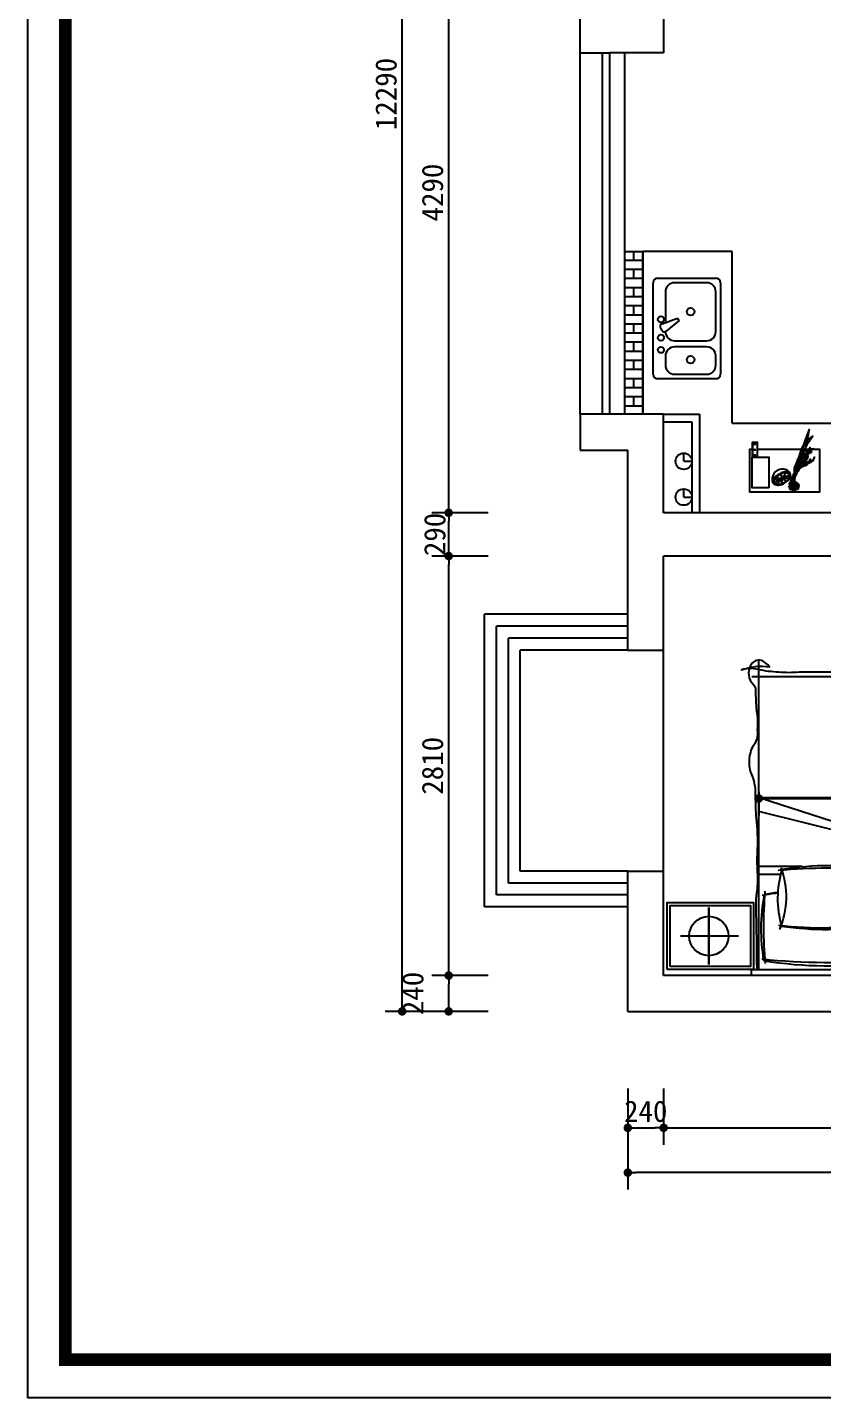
# Model space of a CAD drawing. Header units: millimetres. Extents: x -608935 to 90319, y -1318739 to -774154.
# Drawn here: x -117770 to -112442, y -817287 to -808109 of the extents above; entities that cross this region are included whole.
import ezdxf

# ---------------------------------------------------------------- set-up
doc = ezdxf.new("R2010")
doc.units = ezdxf.units.MM
doc.header["$PDMODE"] = 3
for name, color, linetype in [('20活动家具', 147, 'Continuous'), ('250', 250, 'Continuous'), ('IFF_FURN', 30, 'Continuous'), ('墙体', 7, 'Continuous')]:
    doc.layers.add(name, color=color, linetype=linetype)
doc.styles.get("Standard").update_dxf_attribs({"font": 'simhei.ttf'})
doc.dimstyles.new('1-55', dxfattribs={"dimscale": 57, "dimtxt": 2.5, "dimasz": 1, "dimexe": 2, "dimexo": 0.625, "dimtad": 1, "dimdec": 0, "dimrnd": 5, "dimtxsty": 'Standard', "dimblk": 'DOT', "dimcen": 2.5, "dimclrd": 1, "dimclre": 1, "dimclrt": 2, "dimadec": 0, "dimazin": 0, "dimtfac": 1, "dimtdec": 0, "dimtmove": 2, "dimatfit": 3, "dimldrblk": 'DOT', "dimfxl": 1, "dimarcsym": 0})

# ---------------------------------------------------------------- blocks, each defined once
blk = doc.blocks.new('_Dot')
at = {"color": 0, "linetype": 'ByBlock', "lineweight": -2}
blk.add_line((-0.5, 0), (-1, 0), dxfattribs=at)
at = {"color": 0, "linetype": 'ByBlock', "const_width": 0.5}
blk.add_lwpolyline([(-0.25, 0, 1), (0.25, 0, 1)], format="xyb", close=True, dxfattribs=at)
blk = doc.blocks.new('*D379')
at = {"layer": '250', "color": 1, "lineweight": -2}
for p, q in [((-113747.5, -815215.6), (-113747.5, -815594)), ((-113507.5, -815215.6), (-113507.5, -815594)), ((-113690.5, -815480), (-113564.5, -815480))]:
    blk.add_line(p, q, dxfattribs=at)
at = {"layer": 'Defpoints', "color": 0}
for p in [(-113747.5, -815180), (-113507.5, -815180), (-113507.5, -815480)]:
    blk.add_point(p, dxfattribs=at)
at = {"layer": '250', "color": 1, "lineweight": -2, "xscale": 57, "yscale": 57, "zscale": 57, "rotation": 180}
blk.add_blockref('_Dot', (-113747.5, -815480), dxfattribs=at)
at = {"layer": '250', "color": 1, "lineweight": -2, "xscale": 57, "yscale": 57, "zscale": 57}
blk.add_blockref('_Dot', (-113507.5, -815480), dxfattribs=at)
at = {"layer": '250', "color": 2, "insert": (-113627.5, -815370), "char_height": 142.5, "attachment_point": 5}
blk.add_mtext('240', dxfattribs=at)
blk = doc.blocks.new('*D380')
at = {"layer": '250', "color": 1, "lineweight": -2}
for p, q in [((-113507.5, -815215.6), (-113507.5, -815594)), ((-110517.5, -815215.6), (-110517.5, -815594)), ((-113450.5, -815480), (-110574.5, -815480))]:
    blk.add_line(p, q, dxfattribs=at)
at = {"layer": 'Defpoints', "color": 0}
for p in [(-113507.5, -815180), (-110517.5, -815180), (-110517.5, -815480)]:
    blk.add_point(p, dxfattribs=at)
at = {"layer": '250', "color": 1, "lineweight": -2, "xscale": 57, "yscale": 57, "zscale": 57, "rotation": 180}
blk.add_blockref('_Dot', (-113507.5, -815480), dxfattribs=at)
at = {"layer": '250', "color": 1, "lineweight": -2, "xscale": 57, "yscale": 57, "zscale": 57}
blk.add_blockref('_Dot', (-110517.5, -815480), dxfattribs=at)
at = {"layer": '250', "color": 2, "insert": (-112012.5, -815372.3), "char_height": 142.5, "attachment_point": 5}
blk.add_mtext('2990', dxfattribs=at)
blk = doc.blocks.new('*D388')
at = {"layer": '250', "color": 1, "lineweight": -2}
for p, q in [((-113747.5, -815251.2), (-113747.5, -815894)), ((-100817.5, -815251.2), (-100817.5, -815894)), ((-100874.5, -815780), (-113690.5, -815780))]:
    blk.add_line(p, q, dxfattribs=at)
at = {"layer": 'Defpoints', "color": 0}
for p in [(-113747.5, -815215.6), (-100817.5, -815215.6), (-113747.5, -815780)]:
    blk.add_point(p, dxfattribs=at)
at = {"layer": '250', "color": 1, "lineweight": -2, "xscale": 57, "yscale": 57, "zscale": 57, "rotation": 180}
blk.add_blockref('_Dot', (-113747.5, -815780), dxfattribs=at)
at = {"layer": '250', "color": 1, "lineweight": -2, "xscale": 57, "yscale": 57, "zscale": 57}
blk.add_blockref('_Dot', (-100817.5, -815780), dxfattribs=at)
at = {"layer": '250', "color": 2, "insert": (-107282.5, -815672.3), "char_height": 142.5, "attachment_point": 5}
blk.add_mtext('12930', dxfattribs=at)
blk = doc.blocks.new('*D389')
at = {"layer": '250', "color": 1, "lineweight": -2}
for p, q in [((-114683.1, -814460), (-115061.5, -814460)), ((-114947.5, -814643), (-114947.5, -814517)), ((-114683.1, -814700), (-115061.5, -814700))]:
    blk.add_line(p, q, dxfattribs=at)
at = {"layer": 'Defpoints', "color": 0}
for p in [(-114947.5, -814460), (-114647.5, -814460), (-114647.5, -814700)]:
    blk.add_point(p, dxfattribs=at)
at = {"layer": '250', "color": 1, "lineweight": -2, "xscale": 57, "yscale": 57, "zscale": 57}
for p, rotation in [((-114947.5, -814460), 90), ((-114947.5, -814700), 270)]:
    blk.add_blockref('_Dot', p, dxfattribs=dict(at, rotation=rotation))
at = {"layer": '250', "color": 2, "insert": (-115187, -814580), "char_height": 142.5, "attachment_point": 5, "rotation": 90}
blk.add_mtext('240', dxfattribs=at)
blk = doc.blocks.new('*D390')
at = {"layer": '250', "color": 1, "lineweight": -2}
for p, q in [((-114683.1, -811650), (-115061.5, -811650)), ((-114947.5, -814403), (-114947.5, -811707)), ((-114683.1, -814460), (-115061.5, -814460))]:
    blk.add_line(p, q, dxfattribs=at)
at = {"layer": 'Defpoints', "color": 0}
for p in [(-114947.5, -811650), (-114647.5, -811650), (-114647.5, -814460)]:
    blk.add_point(p, dxfattribs=at)
at = {"layer": '250', "color": 1, "lineweight": -2, "xscale": 57, "yscale": 57, "zscale": 57}
for p, rotation in [((-114947.5, -811650), 90), ((-114947.5, -814460), 270)]:
    blk.add_blockref('_Dot', p, dxfattribs=dict(at, rotation=rotation))
at = {"layer": '250', "color": 2, "insert": (-115055.2, -813055), "char_height": 142.5, "attachment_point": 5, "rotation": 90}
blk.add_mtext('2810', dxfattribs=at)
blk = doc.blocks.new('*D391')
at = {"layer": '250', "color": 1, "lineweight": -2}
for p, q in [((-114683.1, -811360), (-115061.5, -811360)), ((-114947.5, -811593), (-114947.5, -811417)), ((-114683.1, -811650), (-115061.5, -811650))]:
    blk.add_line(p, q, dxfattribs=at)
at = {"layer": 'Defpoints', "color": 0}
for p in [(-114947.5, -811360), (-114647.5, -811360), (-114647.5, -811650)]:
    blk.add_point(p, dxfattribs=at)
at = {"layer": '250', "color": 1, "lineweight": -2, "xscale": 57, "yscale": 57, "zscale": 57}
for p, rotation in [((-114947.5, -811360), 90), ((-114947.5, -811650), 270)]:
    blk.add_blockref('_Dot', p, dxfattribs=dict(at, rotation=rotation))
at = {"layer": '250', "color": 2, "insert": (-115040, -811505), "char_height": 142.5, "attachment_point": 5, "rotation": 90}
blk.add_mtext('290', dxfattribs=at)
blk = doc.blocks.new('*D392')
at = {"layer": '250', "color": 1, "lineweight": -2}
for p, q in [((-114683.1, -807070), (-115061.5, -807070)), ((-114947.5, -811303), (-114947.5, -807127)), ((-114683.1, -811360), (-115061.5, -811360))]:
    blk.add_line(p, q, dxfattribs=at)
at = {"layer": 'Defpoints', "color": 0}
for p in [(-114947.5, -807070), (-114647.5, -807070), (-114647.5, -811360)]:
    blk.add_point(p, dxfattribs=at)
at = {"layer": '250', "color": 1, "lineweight": -2, "xscale": 57, "yscale": 57, "zscale": 57}
for p, rotation in [((-114947.5, -807070), 90), ((-114947.5, -811360), 270)]:
    blk.add_blockref('_Dot', p, dxfattribs=dict(at, rotation=rotation))
at = {"layer": '250', "color": 2, "insert": (-115055.2, -809215), "char_height": 142.5, "attachment_point": 5, "rotation": 90}
blk.add_mtext('4290', dxfattribs=at)
blk = doc.blocks.new('*D397')
at = {"layer": '250', "color": 1, "lineweight": -2}
for p, q in [((-114683.1, -802410), (-115373, -802410)), ((-115259, -814643), (-115259, -802467)), ((-114683.1, -814700), (-115373, -814700))]:
    blk.add_line(p, q, dxfattribs=at)
at = {"layer": 'Defpoints', "color": 0}
for p in [(-115259, -802410), (-114647.5, -802410), (-114647.5, -814700)]:
    blk.add_point(p, dxfattribs=at)
at = {"layer": '250', "color": 1, "lineweight": -2, "xscale": 57, "yscale": 57, "zscale": 57}
for p, rotation in [((-115259, -802410), 90), ((-115259, -814700), 270)]:
    blk.add_blockref('_Dot', p, dxfattribs=dict(at, rotation=rotation))
at = {"layer": '250', "color": 2, "insert": (-115366.7, -808555), "char_height": 142.5, "attachment_point": 5, "rotation": 90}
blk.add_mtext('12290', dxfattribs=at)
blk = doc.blocks.new('A$C54AD448D')
blk.add_lwpolyline([(-239.7, 15583), (-22135.9, 15583), (-22135.9, 239.7), (-239.7, 239.7)], close=True)
at = {"layer": 'IFF_FURN'}
blk.add_lwpolyline([(0, 15822.7), (-22375.6, 15822.7), (-22375.6, 0), (0, 0)], close=True, dxfattribs=at)
at = {"layer": 'IFF_FURN', "color": 8, "const_width": 79.9}
blk.add_lwpolyline([(-22135.9, 15583), (-22135.9, 239.7), (-239.7, 239.7), (-239.7, 15583), (-22135.9, 15583)], dxfattribs=at)
blk = doc.blocks.new('vvvvvvvvvv')
at = {"color": 2, "linetype": 'ByBlock'}
for p, q in [((295440.7, -14337.7), (295440.7, -13949.1)), ((295471.4, -13918.4), (296085.1, -13918.4)), ((296115.7, -13949.1), (296115.7, -14337.7)), ((296085.1, -14368.4), (295471.4, -14368.4))]:
    blk.add_line(p, q, dxfattribs=at)
at = {"color": 1, "linetype": 'ByBlock'}
for p, q in [((295594.2, -14000.2), (295532.8, -14000.2)), ((295830.8, -14091.1), (295760.4, -14005.7)), ((295780.3, -13966.8), (295766, -13975)), ((295809.7, -13977.3), (295848.5, -14080.9)), ((296023.7, -14000.2), (295818.2, -14000.2)), ((295471.4, -14061.6), (295471.4, -14276.3)), ((295655.5, -14276.3), (295655.5, -14061.6)), ((295696.4, -14061.6), (295696.4, -14276.3)), ((295848.5, -14080.9), (295830.8, -14091.1)), ((296085.1, -14276.3), (296085.1, -14061.6)), ((295532.8, -14337.7), (295594.2, -14337.7)), ((295757.8, -14337.7), (296023.7, -14337.7))]:
    blk.add_line(p, q, dxfattribs=at)
for centre, radius in [((295635.1, -13969.5), 20.5), ((295716.9, -13969.5), 20.5), ((295839.6, -13969.5), 20.5), ((295568.6, -14168.9), 25.6), ((295890.7, -14168.9), 25.6)]:
    blk.add_circle(centre, radius, dxfattribs=at)
at = {"color": 2, "linetype": 'ByBlock'}
for centre, start, end in [((295471.4, -13949.1), 90, 180), ((296085.1, -13949.1), 0, 90), ((295471.4, -14337.7), 180, 270), ((296085.1, -14337.7), 270, 0)]:
    blk.add_arc(centre, 30.7, start, end, dxfattribs=at)
at = {"color": 1, "linetype": 'ByBlock'}
for centre, radius, start, end in [((295532.8, -14061.6), 61.4, 90, 180), ((295594.2, -14061.6), 61.4, 0, 90), ((295757.8, -14061.6), 61.4, 90, 180), ((295776.2, -13992.7), 20.5, 120, 219.46232), ((295790.5, -13984.5), 20.5, 20.53768, 120), ((296023.7, -14061.6), 61.4, 0, 90), ((295532.8, -14276.3), 61.4, 180, 270), ((295594.2, -14276.3), 61.4, 270, 0), ((295757.8, -14276.3), 61.4, 180, 270), ((296023.7, -14276.3), 61.4, 270, 0)]:
    blk.add_arc(centre, radius, start, end, dxfattribs=at)
blk = doc.blocks.new('*D256')
at = {"layer": '250', "color": 1, "lineweight": -2}
for p, q in [((-103993.6, -872440.6), (-103993.6, -872598.9)), ((-103936.6, -872484.9), (-102250.6, -872484.9)), ((-102193.6, -872440.6), (-102193.6, -872598.9))]:
    blk.add_line(p, q, dxfattribs=at)
at = {"layer": 'Defpoints', "color": 0}
for p in [(-103993.6, -872404.9), (-102193.6, -872404.9), (-102193.6, -872484.9)]:
    blk.add_point(p, dxfattribs=at)
at = {"layer": '250', "color": 1, "lineweight": -2, "xscale": 57, "yscale": 57, "zscale": 57, "rotation": 180}
blk.add_blockref('_Dot', (-103993.6, -872484.9), dxfattribs=at)
at = {"layer": '250', "color": 1, "lineweight": -2, "xscale": 57, "yscale": 57, "zscale": 57}
blk.add_blockref('_Dot', (-102193.6, -872484.9), dxfattribs=at)
at = {"layer": '250', "color": 2, "insert": (-103093.6, -872377.3), "char_height": 142.5, "attachment_point": 5}
blk.add_mtext('1800', dxfattribs=at)
blk = doc.blocks.new('gb8')
at = {"color": 3}
for points in [[(-108040.7, -828665.6), (-108075.5, -828648.1, 0.088008), (-108333.2, -828570.8), (-108275.3, -828593, 0.069554), (-108075.6, -828639.1, -0.197928), (-108037.8, -828658.8)], [(-108040.6, -828670), (-108063.9, -828660.7, 0.054374), (-108149.8, -828636.9, -0.213392), (-108288.8, -828545.5), (-108249, -828573.6)], [(-108249, -828573.3, 0.110364), (-108114.8, -828629.3, -0.145845), (-108040.9, -828666.5, -0.145845)], [(-108038.6, -828659.9), (-108059.6, -828655.2, -0.15369), (-108160.4, -828597, 0.122265), (-108211.3, -828563.2), (-108177.2, -828589.2, -0.058671), (-108122.4, -828642, 0.281246), (-108040.3, -828670.8, 0.281246)], [(-108040.5, -828670.1), (-108099.7, -828657.2, -0.186401), (-108185, -828600.9, -0.167912), (-108203, -828540.1), (-108178.6, -828583.9, 0.19232), (-108073.2, -828669.6, 0.179671), (-108040.9, -828667.9)], [(-108181.1, -828551.8), (-108181.7, -828563.8, 0.426848), (-108162.7, -828583.7, -0.270971), (-108113.3, -828612.9, -0.072275), (-108106.9, -828629.7), (-108123.3, -828624.6, -0.293887), (-108151.5, -828590.9, 0.62079)], [(-108180.7, -828552.2, 0.180286), (-108157.4, -828585.4, -0.039252), (-108113.9, -828620.6, 0.154216), (-108068.5, -828642.7), (-108084, -828630.2, -0.103912), (-108100.5, -828610, -0.102405), (-108111.5, -828570.5, 0.386081), (-108147.4, -828536.1), (-108132.2, -828545.1, -0.352334), (-108115.8, -828588.5, 0.358031), (-108104.9, -828616.5), (-108123.2, -828594.4, 0.178833), (-108153.7, -828576.7), (-108147.3, -828581.6, -0.143176), (-108127.4, -828608.7, 0.176316)], [(-108038.1, -828659.1), (-108041, -828657.7, -0.212781), (-108092.1, -828596.6, 0.3132), (-108134.3, -828562), (-108121.7, -828571.3, -0.171805), (-108075.3, -828639.8)], [(-108040.8, -828699.4, 0.146654), (-108059.9, -828719.2, 0.186818), (-108064.8, -828768.6, 0.089248), (-108053.2, -828791.6)], [(-107986.3, -828813.2, 0.405233), (-107963.4, -828799.9, 0.111874), (-107961.5, -828766, 0.125212), (-107982, -828724.2, 0.015369), (-107991.3, -828712, 0.06996), (-108005.2, -828698.9, 0.145462), (-108031.8, -828695.7, 0.255213), (-108045.3, -828705.1, 0.146598), (-108046.7, -828743.4, 0.093709), (-108034.2, -828773, 0.070566), (-108010.5, -828802.3, 0.211187), (-107986.3, -828813.2)], [(-108021.2, -828719.4, 0.021435), (-108015.2, -828734.6, -0.053391), (-108011.2, -828742.8, -0.688602), (-108013.1, -828745.1, 0.059615), (-108029.8, -828733.7, 0.042139), (-108038.6, -828729.8, -0.421541), (-108041.5, -828727.5, -0.195454), (-108038.4, -828709.5, -0.373393), (-108031.9, -828704.8, -0.730508), (-108029.5, -828706.3, -0.063268), (-108014.7, -828733.5, 0.121675), (-108009.3, -828741.2, 0.977539), (-108007.3, -828740.3, 0.015238), (-108007.7, -828727.6)], [(-108033.2, -828655.1, 0.242975), (-108040.6, -828665, 0.272375), (-108037.7, -828674.7, 2.575459)], [(-108040, -828662.6, -0.002034), (-108040.8, -828662.2)], [(-108034.1, -828655.6, -0.014029), (-108038.8, -828652.9)], [(-108029.8, -828656.5, 0.267785), (-108037.1, -828665.9, 0.258475), (-108033.3, -828675.9, 2.575092)], [(-108036.8, -828670.5, -0.001316), (-108036.2, -828671), (-108036.6, -828670.9)], [(-107960.2, -828674.5, -0.176806), (-108036.7, -828664.4, -0.176806)], [(-108036.1, -828668.2, 0.068019), (-107996.6, -828684), (-107968.8, -828681)], [(-108035.6, -828661.6, 0.213604), (-107998.9, -828680.9, 0.090524), (-107969.8, -828677.4), (-108014.1, -828672.6), (-108034.3, -828660.9), (-108034.9, -828660.6)], [(-108034.1, -828658.9, 0.107738), (-107994.4, -828673.1), (-107959.7, -828671.3)], [(-108033.7, -828675.4, 0.108915), (-107996.4, -828689.1), (-107963, -828692.2)], [(-107957.7, -828662.3, -0.199098), (-108031.1, -828657.2, -0.199098)], [(-107986.6, -828726, 0.059673), (-107995.3, -828736.1, 0.179402), (-107999.3, -828748.3, 0.367992), (-107996.7, -828753, -0.004909), (-107993.9, -828754.1, 0.030824), (-107981.4, -828753.1, 0.161493), (-107973.6, -828753.1, -0.217578), (-107979.9, -828753.8, 0.082713), (-107995, -828756.3, 0.451211), (-107993.9, -828760.3, -0.045364), (-107988.8, -828765, -0.012709), (-107976.1, -828777.8, 0.084884), (-107968.2, -828783.3, -0.121939), (-107967.2, -828787.4, -0.113051), (-107970.5, -828799.5, -0.183536), (-107977.3, -828804.1, 0.035547), (-107992.9, -828772.1, 0.042308), (-107996.3, -828763.1, -0.69284), (-107995.1, -828761.3, -0.102542), (-107992.3, -828762.7, -0.009842), (-107978.3, -828776, 0.146047), (-107968.2, -828783.3, 0.414407), (-107966.8, -828782.4, 0.168314), (-107970.8, -828754.1, 0.242988), (-107973.6, -828753.1, 0.194985), (-107972.6, -828748.4, 0.124691), (-107985.6, -828726.4, -0.465536), (-107986.9, -828724.9, 0.165866), (-107997.1, -828711.4, -0.253414), (-107999.2, -828709.2, 0.151684), (-108008.8, -828703.3, 0.343168), (-108010.7, -828704.6, -0.06065), (-108007.7, -828727.6)], [(-107963.8, -828678.8, -0.411463), (-107984.6, -828684, 0.337667), (-107994.6, -828679.5, 3.630381)], [(-107961.2, -828678.4), (-107969.6, -828669.8, 0.346139), (-107993.3, -828669.8, 4.275717)], [(-107962.9, -828679.9, 0.127527), (-107977.4, -828684.9, -0.219752), (-107991.5, -828690.7, -3.031536)], [(-107963.8, -828678.8, 0.127527), (-107976.3, -828670, -0.219752), (-107989.2, -828661.9, -3.031536)], [(-107965.2, -828682.3, -0.247614), (-107980, -828683.5, -0.319121), (-107989.1, -828668.7, -1.193709)], [(-107955.3, -828670.8), (-107965.2, -828664.1, 0.346139), (-107988.5, -828668.7, 4.275717)], [(-107960.8, -828679.6, -0.448095), (-107986.1, -828687.4, -0.737886), (-107984.6, -828680.3, 0.401532)], [(-107964, -828678.7), (-107973.1, -828677.1, 0.036985), (-107987.8, -828683.5, 0.852605)], [(-107961.8, -828677.6), (-107973.6, -828679.4, 0.346139), (-107987.5, -828698.6, 4.275717)], [(-107960.8, -828683.4, -0.384399), (-107972.4, -828696.1, -0.054612), (-107987, -828693.2, -3.637587)], [(-107962.3, -828680.3, -0.448095), (-107983.4, -828664.5, -0.737886), (-107976.8, -828661.5, 0.401532)], [(-107959, -828668.4), (-107967.9, -828666.1, 0.036985), (-107983.1, -828671.5, 0.852605)], [(-107961.5, -828676.2, -0.411463), (-107978.9, -828663.6, 0.337667), (-107981.9, -828653.1, 3.630381)], [(-107960, -828678, 0.531776), (-107970.9, -828684.3, -0.419271), (-107980.2, -828684.1, -1.504862)], [(-107955.9, -828666.4, -0.384399), (-107972.8, -828663.2, -0.054612), (-107978, -828649.3, -3.637587)], [(-107965.1, -828677.3, -0.247614), (-107975.6, -828666.8, -0.319121), (-107970.1, -828650.3, -1.193709)], [(-107954.9, -828668, 0.531776), (-107966.2, -828673.5, -0.419271), (-107975.5, -828672.6, -1.504862)], [(-107964.4, -828678.8, 0.448095), (-107973.3, -828703.7, 0.737886), (-107966.1, -828702.5, -0.401532)], [(-107956.3, -828666.1, -0.411463), (-107972.7, -828652.3, 0.337667), (-107975, -828641.6, 3.630381)], [(-107958.4, -828664.8), (-107961.8, -828656.2, 0.036985), (-107975, -828647.1, 0.852605)], [(-107955.7, -828667.8, 0.531776), (-107966.8, -828661.9, -0.419271), (-107971.5, -828653.8, -1.504862)], [(-107954.9, -828674.3), (-107954.9, -828686.2, -0.346139), (-107971.8, -828702.9, -4.275717)], [(-107959.9, -828667, -0.247614), (-107969.6, -828655.7, -0.319121), (-107963, -828639.6, -1.193709)], [(-107962.7, -828676.4, 0.384399), (-107967.3, -828692.9, 0.054612), (-107957.1, -828703.8, 3.637587)], [(-107961.8, -828678.3, -0.448095), (-107963.2, -828651.9, -0.737886), (-107956.7, -828655.1, 0.401532)], [(-107954.4, -828667.9), (-107952.4, -828656.1, 0.346139), (-107966.4, -828636.9, 4.275717)], [(-107957, -828675.7, -0.127527), (-107959.8, -828690.8, 0.219752), (-107963.4, -828705.6, 3.031536)], [(-107954.4, -828668.4, -0.384399), (-107962.8, -828653.4, -0.054612), (-107955.5, -828640.5, -3.637587)], [(-107956.7, -828668.1, -0.448095), (-107956.2, -828641.8, -0.737886), (-107949.9, -828645.4, 0.401532)], [(-107962.3, -828682.4, -0.127527), (-107952.5, -828694.2, 0.219752), (-107943.5, -828706.4, 3.031536)], [(-107962.1, -828684, 0.531776), (-107951, -828677.9, -0.419271), (-107941.7, -828678.4, -1.504862)], [(-107962, -828679.8), (-107952.9, -828687.4, -0.346139), (-107951, -828711.1, -4.275717)], [(-107961.6, -828678.6, -0.531776), (-107950.4, -828684.4, 0.419271), (-107941.1, -828683.7, 1.504862)], [(-107945.7, -828665.1, -0.531776), (-107956.3, -828672, 0.419271), (-107960.2, -828680.5, 1.504862)], [(-107953.1, -828679, 0.384399), (-107958.9, -828695.2, 0.054612), (-107949.6, -828706.8, 3.637587)], [(-107959.3, -828674.9, 0.531776), (-107949.2, -828682.4, -0.419271), (-107945.7, -828691.1, -1.504862)], [(-107956.3, -828666.1, 0.127527), (-107956.5, -828650.7, -0.219752), (-107957.6, -828635.6, -3.031536)], [(-107954.9, -828665.6, -0.411463), (-107953.4, -828644.2, 0.337667), (-107946, -828636.1, 3.630381)], [(-107955.3, -828669.5, 0.531776), (-107958, -828657.1, -0.419271), (-107954.8, -828648.3, -1.504862)], [(-107958.2, -828671.2, -0.247614), (-107953.9, -828657, -0.319121), (-107936.7, -828654.1, -1.193709)], [(-107957.8, -828663.2, -0.247614), (-107954.4, -828648.7, -0.319121), (-107937.5, -828644.7, -1.193709)], [(-107958, -828683.4), (-107949, -828685.2, 0.036985), (-107934.1, -828679.1, 0.852605)], [(-107957.2, -828677.3, 0.448095), (-107939.8, -828697.1, 0.737886), (-107937.3, -828690.2, -0.401532)], [(-107956.9, -828666.5, -0.448095), (-107935.2, -828651.4, -0.737886), (-107934.4, -828658.7, 0.401532)], [(-107953, -828679.5, 0.411463), (-107949.5, -828700.7, -0.337667), (-107941.4, -828708.1, -3.630381)], [(-107955.4, -828669.9), (-107944.5, -828674.7, 0.346139), (-107922.4, -828665.9, 4.275717)], [(-107955.3, -828668.2), (-107944.6, -828662.9, 0.346139), (-107937.2, -828640.3, 4.275717)], [(-107955.1, -828667.7, -0.448095), (-107929.6, -828674.6, -0.737886), (-107934.6, -828679.8, 0.401532)], [(-107954.2, -828678.1, -0.531776), (-107954.8, -828690.7, 0.419271), (-107950.2, -828698.9, 1.504862)], [(-107954.9, -828665.6, 0.127527), (-107942.7, -828656.4, -0.219752), (-107931, -828646.7, -3.031536)], [(-107954.8, -828665.4), (-107950.4, -828657.3, 0.036985), (-107951.9, -828641.3, 0.852605)], [(-107953.9, -828678.3, 0.531776), (-107952.4, -828665.7, -0.419271), (-107946.5, -828658.5, -1.504862)], [(-107953.5, -828679, 0.384399), (-107938, -828686.6, 0.054612), (-107925.5, -828678.6, 3.637587)], [(-107953.2, -828668.6, -0.411463), (-107935.8, -828656, 0.337667), (-107924.9, -828656.4, 3.630381)], [(-107953.2, -828664.8, -0.247614), (-107939.9, -828658.1, -0.319121), (-107925.9, -828668.5, -1.193709)], [(-107953.2, -828668.6, 0.127527), (-107938.2, -828672.1, -0.219752), (-107923.3, -828674.7, -3.031536)], [(-107952.8, -828677.5, 0.448095), (-107927.3, -828684.3, 0.737886), (-107929, -828677.2, -0.401532)], [(-107952.3, -828677.2, -0.247614), (-107937.6, -828675.2, -0.319121), (-107927.8, -828689.6, -1.193709)], [(-107952.1, -828678.2, -0.384399), (-107940.2, -828665.9, -0.054612), (-107925.7, -828669.1, -3.637587)], [(-107951.6, -828678.2, -0.411463), (-107931.1, -828671.9, 0.337667), (-107920.8, -828675.9, 3.630381)], [(-107949.4, -828672.5, 0.247614), (-107944.6, -828686.6, 0.319121), (-107927.4, -828689, 1.193709)], [(-107948.9, -828677.9, -0.448095), (-107931.5, -828697.8, -0.737886), (-107938.6, -828699.3, 0.401532)], [(-107947.8, -828676.6, -0.384399), (-107934.2, -828687.1, -0.054612), (-107935.8, -828701.8, -3.637587)], [(-107946.3, -828678.3), (-107940.6, -828685.6, -0.036985), (-107939.5, -828701.6, -0.852605)], [(-108053.2, -828791.6, 0.219667), (-108028.9, -828811, 0.125738), (-108002.7, -828818.6, 0.193444), (-107972.1, -828811.2)], [(-108032.3, -828761.4, -0.075852), (-108017.1, -828756.9, 0.14066), (-108010.6, -828754.1, 0.360306), (-108011, -828748.6, 0.082612), (-108015.6, -828744.7, 0.091014), (-108030.6, -828733.3)], [(-107992.9, -828772.1, 0.025939), (-107997.4, -828764.4, 0.577012), (-107999.8, -828765.1, 0.164183), (-108000.1, -828771.2, -0.080916), (-107995.1, -828804.1, -0.333545), (-107998.3, -828804.6, -0.176028), (-108015.4, -828789.2, 0.381905), (-108012.9, -828789.1, 0.074489), (-108007.7, -828771.2, -0.185775), (-108004.7, -828761.8, -0.396669), (-108001.9, -828763.5, -0.023236), (-108000.7, -828770.9, -0.048317), (-107996.3, -828787.4)]]:
    blk.add_lwpolyline(points, format="xyb", dxfattribs=at)
for centre, radius, start, end in [((-108034.9, -828673.2), 3.26, 208.4005, 299.31324), ((-108031.8, -828657.3), 2.67, 345.98092, 140.02595), ((-108026.3, -828705.6), 3.25, 147.99721, 193.85663), ((-108020.7, -828720.5), 18.6, 75.31401, 116.64246), ((-108014.9, -828705.4), 3.07, 43.36332, 111.01182), ((-108010.8, -828702.7), 1.95, 197.40597, 273.1683), ((-108142.4, -828740.4), 136.4, 2.20391, 15.1914), ((-108032.3, -828734.4), 10.3, 162.27157, 206.69173), ((-108014.1, -828741.6), 27.5, 174.71363, 206.29805), ((-108026.8, -828750.5), 12.4, 195.27049, 238.433), ((-108031.4, -828757.4), 4.12, 242.63281, 273.16221), ((-108029.7, -828763.9), 2.79, 121.02572, 206.47421), ((-108013.2, -828782.3), 25.7, 98.73905, 138.00186), ((-107998.6, -828754), 35.5, 198.28211, 222.61593), ((-107998.5, -828765.8), 28.9, 205.02867, 234.06723), ((-108025.9, -828608.8), 148.4, 273.42683, 276.70646), ((-108008.9, -828758.3), 2.12, 355.19253, 82.09021), ((-108142.6, -828754.9), 135.9, 353.08926, 358.48907), ((-107994.3, -828735.7), 11.8, 177.16857, 214.87009), ((-108001.5, -828741.8), 2.53, 194.32771, 279.82731), ((-108054.7, -828708.3), 64.6, 326.09544, 333.59039), ((-107973.7, -828748.2), 25.6, 120.43649, 154.21934), ((-107993.4, -828805.1), 2.03, 149.05555, 210.94445), ((-107987.8, -828783.4), 23.9, 252.10437, 282.85855), ((-107981.3, -828802.6), 4.26, 254.41177, 339.98119)]:
    blk.add_arc(centre, radius, start, end, dxfattribs=at)
at = {"layer": '20活动家具', "color": 2}
for p, q in [((-108242.7, -828920.3), (-108245.4, -828916.9)), ((-108242.7, -828948.9), (-108245.4, -828952)), ((-108152.2, -828920.3), (-108148.2, -828916.9)), ((-108152.2, -828948.9), (-108148.2, -828952))]:
    blk.add_line(p, q, dxfattribs=at)
blk.add_lwpolyline([(-108199.7, -828952), (-108199.7, -828970.1), (-107914.4, -828970.1), (-107914.4, -828499.1), (-108199.7, -828499.1), (-108199.7, -828916.9)], dxfattribs=at)
for points in [[(-107942.6, -828842.1), (-107942.6, -828952), (-108148.2, -828952), (-108148.2, -828842.1)], [(-108148.2, -828952), (-108148.2, -828916.9), (-108245.4, -828916.9), (-108245.4, -828952)], [(-108152.2, -828920.3), (-108152.2, -828948.9), (-108242.7, -828948.9), (-108242.7, -828920.3)]]:
    blk.add_lwpolyline(points, close=True, dxfattribs=at)
for centre, radius in [((-108234, -828934.6), 3.16), ((-108197.5, -828934.6), 3.06), ((-108161, -828934.6), 3.16)]:
    blk.add_circle(centre, radius, dxfattribs=at)
blk = doc.blocks.new('6521g')
at = {"layer": '250', "color": 1}
for centre in [(-104328.5, -873406), (-101858.8, -873406)]:
    blk.add_circle(centre, 131.9, dxfattribs=at)
at = {"layer": '墙体', "color": 2}
for p, q in [((-103993.6, -873631), (-103993.6, -871560.9)), ((-102193.6, -873631), (-102193.6, -871560.9)), ((-102139.9, -871671), (-104040.4, -871671))]:
    blk.add_line(p, q, dxfattribs=at)
at = {"layer": '墙体', "color": 1}
for p, q in [((-102193.6, -872479.4), (-103993.6, -872479.4)), ((-102193.6, -873062.4), (-103990.9, -872479.4)), ((-102540.9, -872934.8), (-103993.6, -872572))]:
    blk.add_line(p, q, dxfattribs=at)
at = {"layer": '墙体', "color": 250}
for p, q in [((-103703.8, -872940.6), (-103993.6, -872940.6)), ((-102870.2, -872940.6), (-103317.1, -872940.6)), ((-102193.6, -872940.6), (-102483.5, -872940.6)), ((-103993.6, -872991.4), (-103846.8, -872991.4)), ((-103205.4, -872991.4), (-102981.8, -872991.4)), ((-102340.4, -872991.4), (-102193.6, -872991.4)), ((-104328.5, -873216), (-104328.5, -873596)), ((-104328.5, -873596), (-104328.5, -873216)), ((-101858.8, -873216), (-101858.8, -873596)), ((-101858.8, -873596), (-101858.8, -873216)), ((-104129.2, -873406), (-104519.2, -873406)), ((-102058, -873406), (-101668, -873406))]:
    blk.add_line(p, q, dxfattribs=at)
for points in [[(-102179.3, -872128.4, -0.011501), (-102178.2, -871992.9, 0.027887), (-102179.5, -871839.1, -0.011645), (-102175.6, -871667.3, 0.522577), (-102286.5, -871580, 0.144021), (-102344.6, -871603.8, -0.173239), (-102377.8, -871622.3, -0.167481), (-102386, -871627.6, -0.159493), (-102433.7, -871634.1, 0.276026), (-102480.1, -871634.2, 0.058945), (-102544, -871640.4, -0.019675), (-102802.8, -871638.4, 0.023628), (-102902.8, -871640.5, -0.055897), (-103144.9, -871638.1, 0.053528), (-103185.4, -871631.2, 0.053528), (-103226, -871638.1, -0.055897), (-103468.1, -871640.5, 0.009947), (-103705.7, -871638.4, -0.036947), (-103843.5, -871640.4, -0.036442), (-103978.4, -871625.3, 0.141351), (-104109.2, -871622.8, -0.119346), (-103921.7, -871602.4, 0.123892), (-103975.1, -871561, 0.37589), (-104049.3, -871594.3, 0.329446), (-104032.3, -871719.1, -0.211134), (-104015.4, -871760.1, 0.024888), (-104008.7, -871897.1, -0.06219), (-104004, -872024.3, -0.218233), (-104036.6, -872140.5, 0.123513), (-104058, -872240.4, 0.129887), (-104037.3, -872336.3, -0.095063), (-104017.4, -872468.7, 0.016498), (-104011.8, -872618.7, -0.039412), (-104004.1, -872824.7, 0.025508), (-104004.1, -872978.9, -0.038458), (-104006.6, -873102.6, 0.058958), (-104013.3, -873239.7, 0.00267), (-104008.5, -873468.2, 0.013848), (-104006.9, -873631, 0.011292)], [(-102169.8, -872413.3, -0.037552), (-102179.3, -872128.4)], [(-102183, -873631, 0.018567), (-102178.8, -873412.8, 0.00267), (-102174, -873184.2, 0.058958), (-102180.6, -873047.2, -0.038458), (-102183.2, -872923.5, 0.025508), (-102183.2, -872769.3, -0.039412), (-102175.4, -872563.3, 0.016498), (-102169.8, -872413.3)]]:
    blk.add_lwpolyline(points, format="xyb", dxfattribs=at)
at = {"layer": '墙体', "color": 2}
for points in [[(-104608.5, -873631), (-104608.5, -873181), (-104028.5, -873181), (-104028.5, -873631)], [(-101578.8, -873631), (-101578.8, -873181), (-102158.8, -873181), (-102158.8, -873631)]]:
    blk.add_lwpolyline(points, close=True, dxfattribs=at)
at = {"layer": '墙体', "color": 250}
for points in [[(-104588.5, -873611), (-104588.5, -873201), (-104048.5, -873201), (-104048.5, -873611)], [(-101598.8, -873611), (-101598.8, -873201), (-102138.8, -873201), (-102138.8, -873611)]]:
    blk.add_lwpolyline(points, close=True, dxfattribs=at)
at = {"layer": '墙体', "color": 2}
blk.add_lwpolyline([(-104043.6, -873671), (-104043.6, -873631), (-102143.6, -873631), (-102143.6, -873671), (-104043.6, -873671), (-104043.6, -873631)], dxfattribs=at)
at = {"layer": '墙体', "color": 1}
for centre, radius, start, end in [((-104382.1, -873143.4), 573.1, 337.46258, 19.88393), ((-103506.2, -875006.3), 2071.5, 81.75939, 99.22924), ((-103410.6, -873120.5), 481.3, 331.92007, 21.95242), ((-102681.1, -875006.3), 2071.5, 80.77076, 98.24061), ((-101805.1, -873143.4), 573.1, 160.11607, 202.53742), ((-103205.9, -873156.6), 661.9, 162.85913, 196.07365), ((-102776.7, -873120.5), 481.3, 159.60253, 208.07993), ((-104703.6, -873135.6), 1505.1, 352.44671, 6.84862), ((-101483.6, -873135.6), 1505.1, 173.15138, 187.55329), ((-102981.4, -873156.6), 661.9, 343.92635, 17.14087), ((-103547.2, -871340.5), 2021, 261.61444, 279.5593), ((-102640.1, -871340.5), 2021, 260.4407, 278.38556)]:
    blk.add_arc(centre, radius, start, end, dxfattribs=at)
at = {"layer": '墙体', "color": 250}
for centre, radius, start, end in [((-103513, -876902.9), 3950.9, 85.41614, 95.10648), ((-102674.3, -876902.9), 3950.9, 84.89352, 94.58386), ((-102741.8, -873358.1), 1238, 169.36162, 189.85155), ((-103751.1, -874201.6), 1088.8, 96.09717, 101.63391), ((-101332.2, -873337.6), 2630.3, 174.96355, 185.51745), ((-103697.3, -874464.5), 1360.3, 97.14598, 101.07658), ((-103359.8, -873967.2), 863.1, 75.67944, 79.23287), ((-104147.7, -873353.8), 1018.5, 346.76262, 13.379), ((-102039.6, -873353.8), 1018.5, 166.621, 193.23738), ((-102827.4, -873967.2), 863.1, 100.76713, 104.32056), ((-102490, -874464.5), 1360.3, 78.92342, 82.85402), ((-102436.2, -874201.6), 1088.8, 78.36609, 83.90283), ((-104855, -873337.6), 2630.3, 354.48255, 5.03645), ((-103445.4, -873358.1), 1238, 350.14845, 10.63838), ((-103416.1, -873807), 695.2, 67.03243, 71.76163), ((-104234.2, -873405.9), 1091.3, 350.47988, 13.86928), ((-101953, -873405.9), 1091.3, 166.13072, 189.52012), ((-102771.1, -873807), 695.2, 108.23837, 112.96757), ((-103577.8, -870933.3), 2417.1, 263.27098, 279.27803), ((-102609.5, -870933.3), 2417.1, 260.72197, 276.72902), ((-103509.4, -868857.2), 4725.6, 264.37345, 274.51136), ((-103542.4, -871109.5), 2495.8, 260.32943, 279.20421), ((-102677.9, -868857.2), 4725.6, 265.48864, 275.62655), ((-102644.9, -871109.5), 2495.8, 260.79579, 279.67057)]:
    blk.add_arc(centre, radius, start, end, dxfattribs=at)
at = {"layer": '250', "color": 0}
dim = blk.add_linear_dim(base=(-102193.6, -872484.9), p1=(-103993.6, -872404.9), p2=(-102193.6, -872404.9), dimstyle='1-55', dxfattribs=at)
dim.commit()
dim.dimension.update_dxf_attribs({"geometry": '*D256', "text_midpoint": (-103093.6, -872377.3)})

msp = doc.modelspace()

# ---------------------------------------------------------------- hatches: boundary and pattern name
at = {"layer": '250'}
h = msp.add_hatch(dxfattribs=at)
h.set_pattern_fill('AR-B816', color=251, scale=0.3, style=0)
h.set_pattern_definition([(0, (-113707.5, -810155), (0, 60.96), []), (90, (-113707.5, -810155), (-60.96, 60.96), [60.96, -60.96])])
h.paths.add_polyline_path([(-113647.5, -810700), (-113767.5, -810700), (-113767.5, -809610), (-113647.5, -809610)])

# ---------------------------------------------------------------- linework, layer by layer
at = {"layer": '250', "color": 0}
for p, q in [((-114067.5, -808280), (-114067.5, -806820)), ((-113507.5, -807070), (-113507.5, -808280)), ((-114067.5, -808280), (-113867.5, -808280)), ((-113507.5, -808280), (-113867.5, -808280)), ((-113867.5, -810700), (-114067.5, -810700)), ((-114067.5, -810700), (-114067.5, -810940)), ((-113507.5, -810700), (-113867.5, -810700)), ((-113507.5, -811360), (-113507.5, -810700)), ((-113507.5, -810700), (-113267.5, -810700)), ((-113267.5, -810700), (-113267.5, -811360)), ((-113507.5, -810750), (-113317.5, -810750)), ((-113317.5, -810750), (-113317.5, -811360)), ((-114067.5, -810940), (-113747.5, -810940)), ((-113747.5, -812280), (-113747.5, -810940)), ((-113372.5, -811015), (-113372.5, -810960)), ((-113372.5, -811015), (-113317.5, -811015)), ((-113372.5, -811255), (-113372.5, -811200)), ((-113372.5, -811255), (-113317.5, -811255)), ((-109377.5, -811360), (-113507.5, -811360)), ((-110117.5, -811650), (-113507.5, -811650)), ((-113507.5, -812280), (-113507.5, -811650)), ((-113747.5, -812280), (-113507.5, -812280)), ((-113747.5, -814700), (-113747.5, -813760)), ((-113747.5, -813760), (-113507.5, -813760)), ((-113507.5, -814460), (-113507.5, -813760)), ((-110357.5, -814460), (-113507.5, -814460)), ((-113747.5, -814700), (-107747.5, -814700))]:
    msp.add_line(p, q, dxfattribs=at)
at = {"layer": '250', "color": 1}
for p, q in [((-114067.5, -810700), (-114067.5, -808280)), ((-113767.5, -810700), (-113767.5, -808280)), ((-113647.5, -810700), (-113647.5, -809610)), ((-113747.5, -812040), (-114707.5, -812040)), ((-114707.5, -814000), (-114707.5, -812040)), ((-113747.5, -812280), (-114467.5, -812280)), ((-114467.5, -813760), (-114467.5, -812280)), ((-113747.5, -813760), (-114467.5, -813760)), ((-113747.5, -814000), (-114707.5, -814000))]:
    msp.add_line(p, q, dxfattribs=at)
at = {"layer": '250', "color": 2}
for p, q in [((-113917.5, -810700), (-113917.5, -808280)), ((-113867.5, -810700), (-113867.5, -808280)), ((-113048.5, -809610), (-113647.5, -809610)), ((-113048.5, -810760), (-113048.5, -809610)), ((-113747.5, -812120), (-114627.5, -812120)), ((-114627.5, -813920), (-114627.5, -812120)), ((-113747.5, -812200), (-114547.5, -812200)), ((-114547.5, -813840), (-114547.5, -812200)), ((-113747.5, -813840), (-114547.5, -813840)), ((-113747.5, -813920), (-114627.5, -813920))]:
    msp.add_line(p, q, dxfattribs=at)
at = {"layer": '250', "color": 251}
msp.add_line((-113507.5, -813760), (-113507.5, -812280), dxfattribs=at)
at = {"layer": '250', "color": 0}
msp.add_lwpolyline([(-113647.5, -810700), (-113767.5, -810700), (-113767.5, -809610), (-113647.5, -809610)], close=True, dxfattribs=at)
at = {"layer": '250', "color": 2}
msp.add_lwpolyline([(-113048.5, -810760), (-111455, -810760), (-111455, -811360)], dxfattribs=at)
at = {"layer": '250', "color": 0}
for centre in [(-113372.5, -811015), (-113372.5, -811255)]:
    msp.add_circle(centre, 55, dxfattribs=at)

# ---------------------------------------------------------------- block references
at = {"color": 7, "linetype": 'ByBlock', "xscale": 1.061146067193476, "yscale": 1.06114606722258, "zscale": 1.061146067202521}
msp.add_blockref('A$C54AD448D', (-94026.2, -817287), dxfattribs=at)
at = {"color": 7, "linetype": 'ByBlock', "rotation": 90}
msp.add_blockref('vvvvvvvvvv', (-127495.5, -1105903.9), dxfattribs=at)
at = {"layer": '250', "color": 1, "rotation": 270}
msp.add_blockref('gb8', (716038.6, -919134.9), dxfattribs=at)
at = {"layer": '250', "color": 1}
msp.add_blockref('6521g', (-8876.1, 59211), dxfattribs=at)

# ---------------------------------------------------------------- dimensions: what is measured, and where the dimension line sits
at = {"layer": '250', "color": 0}
for base, p1, p2, angle, picture, middle in [((-115259, -802410), (-114647.5, -814700), (-114647.5, -802410), 90, '*D397', (-115366.7, -808555)), ((-114947.5, -807070), (-114647.5, -811360), (-114647.5, -807070), 270, '*D392', (-115055.2, -809215)), ((-114947.5, -811650), (-114647.5, -814460), (-114647.5, -811650), 270, '*D390', (-115055.2, -813055)), ((-114947.5, -814460), (-114647.5, -814700), (-114647.5, -814460), 270, '*D389', (-115187, -814580))]:
    dim = msp.add_linear_dim(base=base, p1=p1, p2=p2, angle=angle, dimstyle='1-55', dxfattribs=at)
    dim.commit()
    dim.dimension.update_dxf_attribs({"geometry": picture, "text_midpoint": middle})
dim = msp.add_linear_dim(base=(-114947.5, -811360), p1=(-114647.5, -811650), p2=(-114647.5, -811360), angle=270, dimstyle='1-55', dxfattribs=at)
dim.commit()
dim.dimension.update_dxf_attribs({"geometry": '*D391', "text_midpoint": (-115040, -811505), "dimtype": 160})
dim = msp.add_linear_dim(base=(-113507.5, -815480), p1=(-113747.5, -815180), p2=(-113507.5, -815180), dimstyle='1-55', dxfattribs=at)
dim.commit()
dim.dimension.update_dxf_attribs({"geometry": '*D379', "text_midpoint": (-113627.5, -815370), "dimtype": 160})
for base, p1, p2, picture, middle in [((-113747.5, -815780), (-100817.5, -815215.6), (-113747.5, -815215.6), '*D388', (-107282.5, -815672.3)), ((-110517.5, -815480), (-113507.5, -815180), (-110517.5, -815180), '*D380', (-112012.5, -815372.3))]:
    dim = msp.add_linear_dim(base=base, p1=p1, p2=p2, dimstyle='1-55', dxfattribs=at)
    dim.commit()
    dim.dimension.update_dxf_attribs({"geometry": picture, "text_midpoint": middle})

doc.saveas('drawing.dxf')
